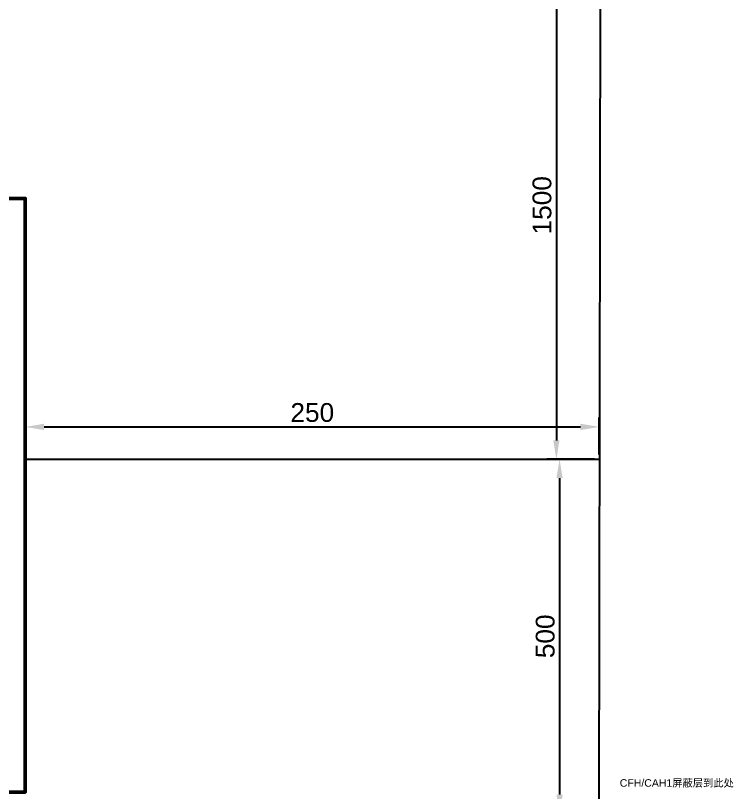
# Model space of a CAD drawing. Header units: millimetres. Extents: x 62 to 1873, y 998 to 1938.
# Drawn here: x 1104.3 to 1199.8, y 1482.5 to 1585.9 of the extents above; entities that cross this region are included whole.
import ezdxf

# ---------------------------------------------------------------- set-up
doc = ezdxf.new("R2010")
doc.units = ezdxf.units.MM
doc.layers.add('1轮廓实线层', color=7, linetype='Continuous', lineweight=50)
doc.layers.add('AM60', color=3, linetype='Continuous', lineweight=25)
doc.styles.get("Standard").update_dxf_attribs({"font": 'arial.ttf'})
doc.dimstyles.new('ISO-25', dxfattribs={"dimtxt": 2.5, "dimasz": 2.5, "dimexe": 1.25, "dimexo": 0.625, "dimtad": 1, "dimtxsty": 'Standard', "dimcen": 2.5, "dimadec": 0, "dimazin": 0, "dimtfac": 1, "dimtmove": 0, "dimatfit": 3, "dimfxl": 1, "dimarcsym": 0})

# ---------------------------------------------------------------- blocks, each defined once
blk = doc.blocks.new('*D64')
at = {"color": 0, "lineweight": -2, "transparency": 16777216}
for p, q in [((1181.45, 1594.47), (1174.99, 1594.47)), ((1176.24, 1591.97), (1176.24, 1529.38)), ((1181.33, 1526.88), (1174.99, 1526.88))]:
    blk.add_line(p, q, dxfattribs=at)
at = {"color": 0, "transparency": 16777216}
for points in [[(1175.83, 1591.97), (1176.66, 1591.97), (1176.24, 1594.47)], [(1175.83, 1529.38), (1176.66, 1529.38), (1176.24, 1526.88)]]:
    blk.add_solid(points, dxfattribs=at)
at = {"layer": 'Defpoints', "color": 0, "transparency": 16777216}
for p in [(1182.07, 1594.47), (1176.24, 1526.88), (1181.95, 1526.88)]:
    blk.add_point(p, dxfattribs=at)
at = {"color": 3, "transparency": 16777216, "insert": (1174.34, 1560.68), "char_height": 2.5, "attachment_point": 5, "rotation": 90}
blk.add_mtext('1500', dxfattribs=at)
blk = doc.blocks.new('*D65')
at = {"color": 0, "lineweight": -2, "transparency": 16777216}
for p, q in [((1105.6, 1527.5), (1105.6, 1532.44)), ((1181.95, 1527.5), (1181.95, 1532.44)), ((1108.1, 1531.19), (1179.45, 1531.19))]:
    blk.add_line(p, q, dxfattribs=at)
at = {"color": 0, "transparency": 16777216}
for points in [[(1108.1, 1531.61), (1108.1, 1530.77), (1105.6, 1531.19)], [(1179.45, 1531.61), (1179.45, 1530.77), (1181.95, 1531.19)]]:
    blk.add_solid(points, dxfattribs=at)
at = {"layer": 'Defpoints', "color": 0, "transparency": 16777216}
for p in [(1181.95, 1531.19), (1105.6, 1526.88), (1181.95, 1526.88)]:
    blk.add_point(p, dxfattribs=at)
at = {"color": 3, "transparency": 16777216, "insert": (1143.78, 1533.09), "char_height": 2.5, "attachment_point": 5}
blk.add_mtext('250', dxfattribs=at)
blk = doc.blocks.new('*D66')
at = {"color": 0, "lineweight": -2, "transparency": 16777216}
for p, q in [((1181.33, 1526.88), (1175.42, 1526.88)), ((1176.67, 1524.38), (1176.67, 1482.26)), ((1181.24, 1479.76), (1175.42, 1479.76))]:
    blk.add_line(p, q, dxfattribs=at)
at = {"color": 0, "transparency": 16777216}
for points in [[(1176.25, 1524.38), (1177.08, 1524.38), (1176.67, 1526.88)], [(1176.25, 1482.26), (1177.08, 1482.26), (1176.67, 1479.76)]]:
    blk.add_solid(points, dxfattribs=at)
at = {"layer": 'Defpoints', "color": 0, "transparency": 16777216}
for p in [(1181.95, 1526.88), (1176.67, 1479.76), (1181.87, 1479.76)]:
    blk.add_point(p, dxfattribs=at)
at = {"color": 3, "transparency": 16777216, "insert": (1174.77, 1503.32), "char_height": 2.5, "attachment_point": 5, "rotation": 90}
blk.add_mtext('500', dxfattribs=at)

msp = doc.modelspace()

# ---------------------------------------------------------------- linework, layer by layer
for p, q in [((1182.073, 1594.474), (1181.87, 1479.758)), ((1105.598, 1526.88), (1181.953, 1526.88))]:
    msp.add_line(p, q)
at = {"layer": '1轮廓实线层', "color": 2}
msp.add_lwpolyline([(1029.916, 1561.606), (1105.598, 1561.606), (1105.598, 1482.602), (1029.916, 1482.602)], close=True, dxfattribs=at)

# ---------------------------------------------------------------- texts
at = {"layer": 'AM60', "lineweight": 5}
msp.add_text('CFH/CAH1屏蔽层到此处', height=1, dxfattribs=at).set_placement((1184.677, 1483.307))

# ---------------------------------------------------------------- dimensions: what is measured, and where the dimension line sits
at = {"color": 1}
for base, p1, p2, text, picture, middle in [((1176.245, 1526.88), (1182.073, 1594.474), (1181.953, 1526.88), '1500', '*D64', (1174.343, 1560.677)), ((1176.668, 1479.758), (1181.953, 1526.88), (1181.87, 1479.758), '500', '*D66', (1174.766, 1503.319))]:
    dim = msp.add_linear_dim(base=base, p1=p1, p2=p2, angle=90, text=text, dimstyle='ISO-25', override={"dimclrt": 3}, dxfattribs=at)
    dim.commit()
    dim.dimension.update_dxf_attribs({"geometry": picture, "text_midpoint": middle})
dim = msp.add_linear_dim(base=(1181.953, 1531.191), p1=(1105.598, 1526.88), p2=(1181.953, 1526.88), text='250', dimstyle='ISO-25', override={"dimclrt": 3}, dxfattribs=at)
dim.commit()
dim.dimension.update_dxf_attribs({"geometry": '*D65', "text_midpoint": (1143.775, 1533.093)})

doc.saveas('drawing.dxf')
